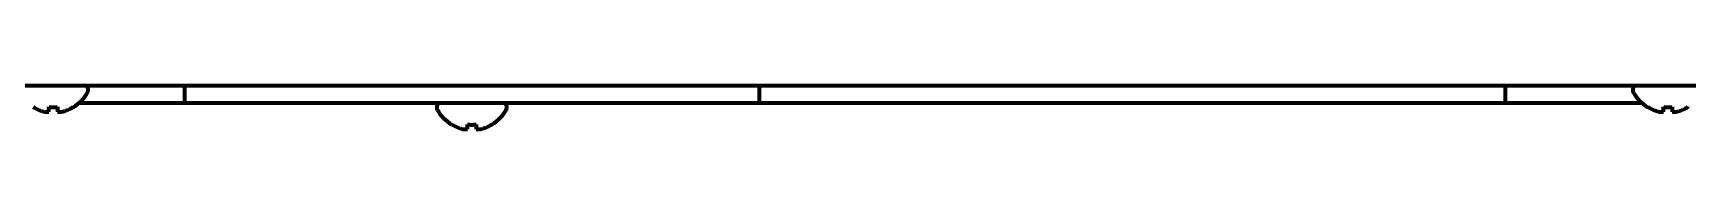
# Model space of a CAD drawing. Header units: inches. Extents: x -2405 to 7588, y 441 to 5654.
# Drawn here: x 4600.3 to 4789.9, y 2379.1 to 2384.1 of the extents above; entities that cross this region are included whole.
import ezdxf

# ---------------------------------------------------------------- set-up
doc = ezdxf.new("R2010")
doc.units = ezdxf.units.IN

msp = doc.modelspace()

# ---------------------------------------------------------------- linework, layer by layer
at = {"linetype": 'Continuous', "lineweight": 70}
for p, q in [((4399.61, 2384.13), (4978.81, 2384.13)), ((4606.61, 2383.53), (4606.61, 2383.73)), ((4617.65, 2384.13), (4617.65, 2382.13)), ((4683.49, 2384.13), (4683.49, 2382.13)), ((4768.98, 2384.13), (4768.98, 2382.13)), ((4783.61, 2383.73), (4783.61, 2383.53)), ((4604.91, 2381.68), (4604.91, 2381.65)), ((4609.65, 2382.13), (4605.56, 2382.13)), ((4617.65, 2382.13), (4609.65, 2382.13)), ((4620.65, 2382.13), (4617.65, 2382.13)), ((4680.49, 2382.13), (4620.65, 2382.13)), ((4646.57, 2381.73), (4646.57, 2381.53)), ((4654.57, 2381.53), (4654.57, 2381.73)), ((4683.49, 2382.13), (4680.49, 2382.13)), ((4691.49, 2382.13), (4683.49, 2382.13)), ((4760.98, 2382.13), (4691.49, 2382.13)), ((4768.98, 2382.13), (4760.98, 2382.13)), ((4771.98, 2382.13), (4768.98, 2382.13)), ((4784.65, 2382.13), (4771.98, 2382.13)), ((4785.31, 2381.65), (4785.31, 2381.68)), ((4789.91, 2381.68), (4789.91, 2381.65)), ((4648.27, 2379.65), (4648.27, 2379.68)), ((4652.87, 2379.68), (4652.87, 2379.65))]:
    msp.add_line(p, q, dxfattribs=at)
for centre, radius, start, end in [((4606.21, 2383.73), 0.4, 0, 90), ((4606.21, 2383.53), 0.4, 329.6988, 0), ((4784.01, 2383.73), 0.4, 90, 180), ((4784.01, 2383.53), 0.4, 180, 210.3012), ((4602.61, 2385.43), 3.78, 262.3959, 269.9965), ((4602.61, 2385.43), 3.78, 270.0035, 277.6041), ((4602.41, 2385.75), 4.8, 301.5837, 329.6988), ((4646.97, 2381.73), 0.4, 90, 180), ((4646.97, 2381.53), 0.4, 180, 210.3012), ((4654.17, 2381.73), 0.4, 0, 90), ((4654.17, 2381.53), 0.4, 329.6988, 0), ((4787.81, 2385.75), 4.8, 210.3012, 238.4186), ((4787.61, 2385.43), 3.78, 262.3959, 269.9965), ((4787.61, 2385.43), 3.78, 270.0035, 277.6041), ((4650.77, 2383.75), 4.8, 210.3012, 238.4186), ((4650.57, 2383.43), 3.78, 262.3959, 269.9965), ((4650.57, 2383.43), 3.78, 270.0035, 277.6041), ((4650.37, 2383.75), 4.8, 301.5837, 329.6988)]:
    msp.add_arc(centre, radius, start, end, dxfattribs=at)
for points in [[(4600.31, 2381.68), (4600.51, 2381.56), (4600.72, 2381.45), (4601.04, 2381.31), (4601.15, 2381.27), (4601.38, 2381.2), (4601.49, 2381.16), (4601.61, 2381.13)], [(4603.11, 2381.68), (4603.11, 2381.56), (4603.11, 2381.45), (4603.11, 2381.31), (4603.11, 2381.27), (4603.11, 2381.2), (4603.11, 2381.16), (4603.11, 2381.13)], [(4785.31, 2381.68), (4785.51, 2381.56), (4785.72, 2381.45), (4786.04, 2381.31), (4786.15, 2381.27), (4786.38, 2381.2), (4786.49, 2381.16), (4786.61, 2381.13)], [(4788.11, 2381.68), (4788.11, 2381.56), (4788.11, 2381.45), (4788.11, 2381.31), (4788.11, 2381.27), (4788.11, 2381.2), (4788.11, 2381.16), (4788.11, 2381.13)], [(4648.27, 2379.68), (4648.47, 2379.56), (4648.68, 2379.45), (4649, 2379.31), (4649.11, 2379.27), (4649.34, 2379.2), (4649.45, 2379.16), (4649.57, 2379.13)], [(4651.07, 2379.68), (4651.07, 2379.56), (4651.07, 2379.45), (4651.07, 2379.31), (4651.07, 2379.27), (4651.07, 2379.2), (4651.07, 2379.16), (4651.07, 2379.13)]]:
    msp.add_open_spline(points, degree=3, knots=[0, 0, 0, 0, 0.5, 0.5, 0.75, 0.75, 1, 1, 1, 1], dxfattribs=at)
for points in [[(4602.11, 2381.13), (4602.11, 2381.15), (4602.11, 2381.18), (4602.11, 2381.23), (4602.11, 2381.28), (4602.11, 2381.34), (4602.11, 2381.41), (4602.11, 2381.48), (4602.11, 2381.57), (4602.11, 2381.64), (4602.11, 2381.68)], [(4603.61, 2381.13), (4603.66, 2381.15), (4603.77, 2381.18), (4603.93, 2381.23), (4604.09, 2381.28), (4604.25, 2381.34), (4604.4, 2381.41), (4604.55, 2381.48), (4604.72, 2381.57), (4604.84, 2381.64), (4604.91, 2381.68)], [(4787.11, 2381.13), (4787.11, 2381.15), (4787.11, 2381.18), (4787.11, 2381.23), (4787.11, 2381.28), (4787.11, 2381.34), (4787.11, 2381.41), (4787.11, 2381.48), (4787.11, 2381.57), (4787.11, 2381.64), (4787.11, 2381.68)], [(4788.61, 2381.13), (4788.66, 2381.15), (4788.77, 2381.18), (4788.93, 2381.23), (4789.09, 2381.28), (4789.25, 2381.34), (4789.4, 2381.41), (4789.55, 2381.48), (4789.72, 2381.57), (4789.84, 2381.64), (4789.91, 2381.68)], [(4601.61, 2381.13), (4601.63, 2381.13), (4601.68, 2381.12), (4601.76, 2381.12), (4601.83, 2381.12), (4601.9, 2381.12), (4601.97, 2381.12), (4602.04, 2381.12), (4602.08, 2381.13), (4602.11, 2381.13)], [(4603.11, 2381.13), (4603.13, 2381.13), (4603.18, 2381.12), (4603.25, 2381.12), (4603.32, 2381.12), (4603.39, 2381.12), (4603.46, 2381.12), (4603.54, 2381.12), (4603.58, 2381.13), (4603.61, 2381.13)], [(4650.07, 2379.13), (4650.07, 2379.15), (4650.07, 2379.18), (4650.07, 2379.23), (4650.07, 2379.28), (4650.07, 2379.34), (4650.07, 2379.41), (4650.07, 2379.48), (4650.07, 2379.57), (4650.07, 2379.64), (4650.07, 2379.68)], [(4651.57, 2379.13), (4651.62, 2379.15), (4651.73, 2379.18), (4651.89, 2379.23), (4652.05, 2379.28), (4652.21, 2379.34), (4652.36, 2379.41), (4652.51, 2379.48), (4652.68, 2379.57), (4652.8, 2379.64), (4652.87, 2379.68)], [(4786.61, 2381.13), (4786.63, 2381.13), (4786.68, 2381.12), (4786.76, 2381.12), (4786.83, 2381.12), (4786.9, 2381.12), (4786.97, 2381.12), (4787.04, 2381.12), (4787.08, 2381.13), (4787.11, 2381.13)], [(4788.11, 2381.13), (4788.13, 2381.13), (4788.18, 2381.12), (4788.25, 2381.12), (4788.32, 2381.12), (4788.39, 2381.12), (4788.46, 2381.12), (4788.54, 2381.12), (4788.58, 2381.13), (4788.61, 2381.13)], [(4649.57, 2379.13), (4649.59, 2379.13), (4649.64, 2379.12), (4649.72, 2379.12), (4649.79, 2379.12), (4649.86, 2379.12), (4649.93, 2379.12), (4650, 2379.12), (4650.04, 2379.13), (4650.07, 2379.13)], [(4651.07, 2379.13), (4651.09, 2379.13), (4651.14, 2379.12), (4651.21, 2379.12), (4651.28, 2379.12), (4651.35, 2379.12), (4651.42, 2379.12), (4651.5, 2379.12), (4651.54, 2379.13), (4651.57, 2379.13)]]:
    msp.add_open_spline(points, degree=3, dxfattribs=at)

doc.saveas('drawing.dxf')
